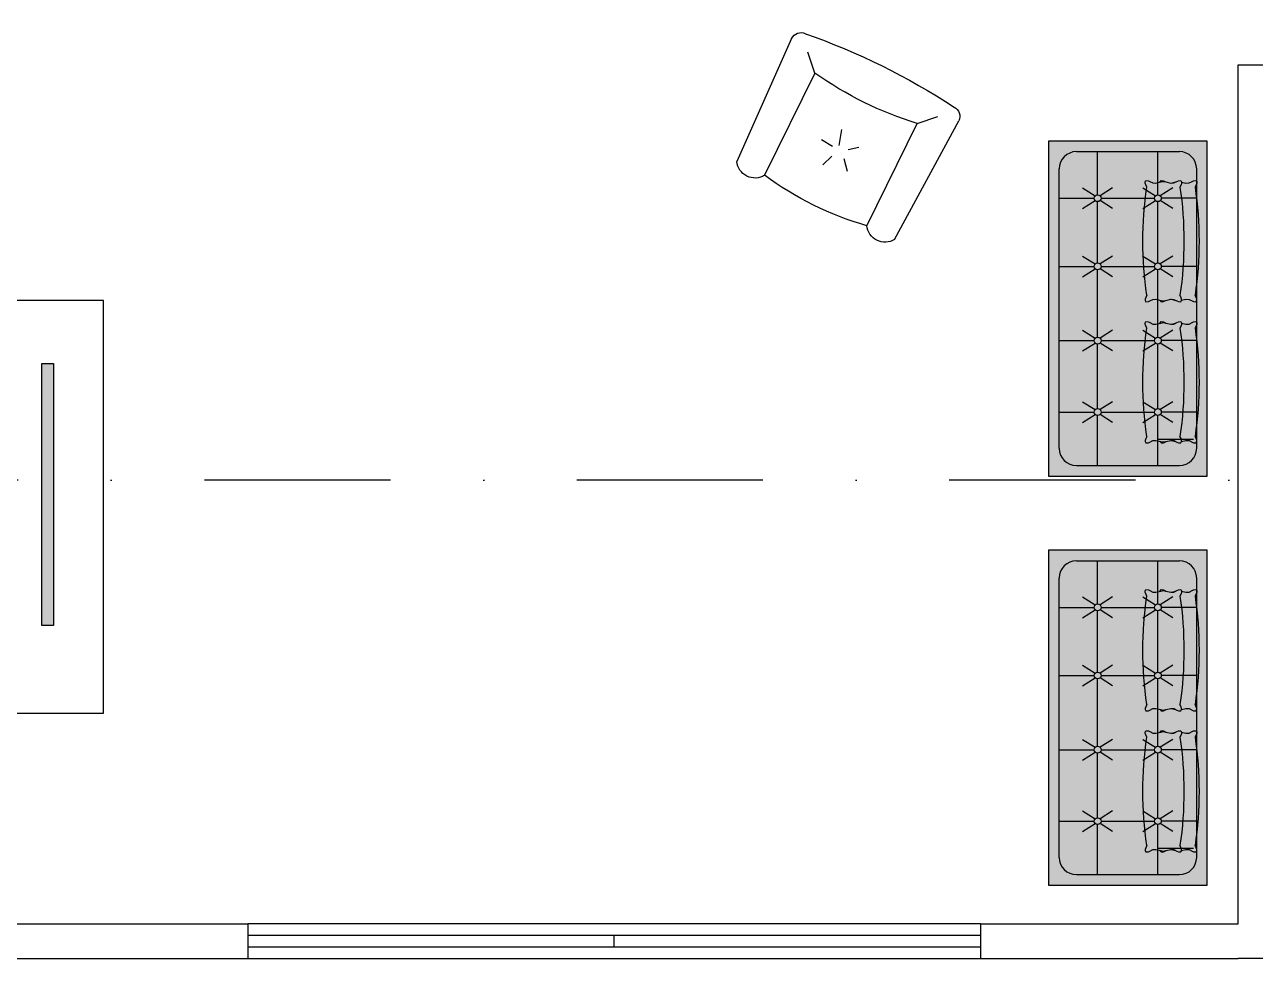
# Model space of a CAD drawing. Header units: centimetres. Extents: x 0 to 1084401, y -139216 to 99734.
# Drawn here: x 910380 to 910918, y 11583 to 11991 of the extents above; entities that cross this region are included whole.
import ezdxf

# ---------------------------------------------------------------- set-up
doc = ezdxf.new("R2010")
doc.units = ezdxf.units.CM
doc.header["$LTSCALE"] = 4
doc.linetypes.add('DASHDOT', pattern=[25.4, 12.7, -6.35, 0, -6.35])
for name, color, linetype in [('0.1', 1, 'Continuous'), ('0.2', 2, 'Continuous'), ('0.6', 6, 'Continuous'), ('AIT-LAY-HTC', 254, 'Continuous'), ('AIT-LAY-MOB', 2, 'Continuous'), ('B-CORTE', 4, 'DASHDOT')]:
    doc.layers.add(name, color=color, linetype=linetype)

# ---------------------------------------------------------------- blocks, each defined once
blk = doc.blocks.new('A$C488113EE')
at = {"layer": 'AIT-LAY-HTC'}
h = blk.add_hatch(color=252, dxfattribs=at)
h.paths.add_polyline_path([(0.6737887888205023, 0.2598102904031308), (0.6825704459604651, 0.2765291510790462), (0.686741961552741, 0.2849983556306626), (0.6874667224078621, 0.2987345476632051), (0.6802739420997739, 0.3035019179134402), (0.6732953346212014, 0.3030251787246705), (0.6635821684544965, 0.2999555357794002), (0.650774633246499, 0.2937785234166661, 0.07309790113373814), (0.03669210851637672, 0.2937785234166661), (0.02388457330826554, 0.2999555357793788), (0.01417140714167431, 0.303025178724674), (0.007192799663073401, 0.3035019179134402), (1.935492832672026e-08, 0.2987345476631766), (0.0007247802101346679, 0.2849983556305773), (0.00489629580295059, 0.276529151079064), (0.01367795294234497, 0.2598102904032693), (0.01434502991551767, 0.2418521493647141), (0.008670229668496177, 0.2176499509981973), (0.01417140714170273, 0.2172741415127106), (0.0238845733082087, 0.2142044985675007), (0.03669210851637672, 0.2080274862047311, -0.07309790113373814), (0.650774633246499, 0.2080274862047311), (0.6635821684545817, 0.2142044985675149), (0.6732953346212298, 0.2172741415127071), (0.6787965120943227, 0.2176499509982008), (0.673121711847358, 0.2418521493647923)])
h.paths.add_polyline_path([(0.6729431969841073, 0.1568624521019757), (0.6731889211572479, 0.1579104299904692), (0.6737887888205307, 0.1740592531912881), (0.6825704459608914, 0.1907781138686353), (0.6867419615527126, 0.1992473184185393), (0.687466722407919, 0.212983510451263), (0.6802739420998591, 0.2177508807015052), (0.673295334621173, 0.2172741415127035), (0.6635821684546102, 0.2142044985674225), (0.650774633246499, 0.2080274862047311, 0.07309790113373814), (0.03669210851637672, 0.2080274862047311), (0.02388457330800975, 0.2142044985675149), (0.01417140714167431, 0.2172741415127035), (0.007192799663073401, 0.2177508807015016), (1.935498517013912e-08, 0.2129835104512097), (0.0007247802101346679, 0.1992473184185464), (0.004896295803632711, 0.1907781138645781), (0.01367795294231655, 0.1740592531912384), (0.01427782060568461, 0.1579104299903022), (0.0145235447787968, 0.1568624521020041), (0.007889004141105715, 0.128567100443302), (0.004990184934939634, 0.1139869334958696), (0.007889004140992029, 0.09940676654948888), (0.01434502991563136, 0.07187275483892464), (0.01367795294231655, 0.05391461380055773), (0.004896295803007433, 0.03719575312599588), (0.0007247802100778244, 0.02872654857315027), (1.935495674842969e-08, 0.01499035654061842), (0.007192799663073401, 0.01022298629034779), (0.01417140714167431, 0.01069972547908904), (0.02388457330815186, 0.01376936842437715), (0.03669210851637672, 0.01994638078712185, 0.07309790113373545), (0.6507746332464421, 0.01994638078712896), (0.6635821684544965, 0.01376936842437715), (0.673295334621173, 0.01069972547912101), (0.6802739420997739, 0.01022298629035134), (0.6874667224079758, 0.01499035654060776), (0.6867419615527126, 0.02872654857321422), (0.6825704459602093, 0.037195753124454), (0.6737887888205591, 0.05391461380061102), (0.6731217118472728, 0.07187275483872568), (0.67957773762177, 0.09940676654861491), (0.6824765568279361, 0.1139869334959869), (0.6795777376219405, 0.1285671004419626)])
h.paths.add_polyline_path([(1.47972342017971, 0.09940676654824188), (1.482622239385847, 0.1139869334959016), (1.479723420179624, 0.1285671004441191), (1.473088879542075, 0.1568624521019331), (1.473334603715131, 0.1579104299905048), (1.473934471378499, 0.1740592531913023), (1.482716128518462, 0.1907781138678537), (1.486887644110681, 0.1992473184185357), (1.48761240496583, 0.2129835104512239), (1.480419624657742, 0.2177508807015052), (1.473441017179169, 0.2172741415127071), (1.463727851012493, 0.2142044985674971), (1.45092031580441, 0.2080274862047311, 0.07309790113373472), (0.8368377910743163, 0.2080274862047311), (0.824030255866063, 0.2142044985675149), (0.8143170896996139, 0.2172741415127071), (0.807338482221013, 0.2177508807015087), (0.8001457019128964, 0.2129835104512168), (0.8008704627681595, 0.1992473184185677), (0.8050419783593838, 0.1907781138691895), (0.8138236355002846, 0.1740592531912171), (0.8144235031635674, 0.1579104299904941), (0.8146692273367933, 0.1568624521021), (0.8080346866988748, 0.1285671004427655), (0.8051358674928224, 0.1139869334959052), (0.8080346866990453, 0.099406766548924), (0.8144907124735141, 0.07187275483867239), (0.813823635500313, 0.05391461380067852), (0.8050419783611176, 0.0371957531259568), (0.8008704627680459, 0.02872654857326751), (0.8001457019128964, 0.01499035654061132), (0.8073384822209846, 0.01022298629034424), (0.8143170896995571, 0.01069972547911746), (0.824030255866063, 0.01376936842436649), (0.8368377910743163, 0.01994638078712185, 0.07309790113373886), (1.45092031580441, 0.01994638078711475), (1.463727851012635, 0.01376936842435939), (1.473441017179084, 0.01069972547909259), (1.480419624657685, 0.01022298629034779), (1.487612404965915, 0.01499035654059711), (1.486887644110681, 0.0287265485731929), (1.482716128518149, 0.03719575312391754), (1.473934471378442, 0.05391461380053997), (1.473267394405241, 0.07187275483878253)])
h.paths.add_polyline_path([(1.47393447137847, 0.2598102904031698), (1.482716128516813, 0.2765291510777672), (1.486887644110681, 0.2849983556305773), (1.487612404965915, 0.2987345476631944), (1.480419624657742, 0.3035019179134402), (1.473441017179141, 0.303025178724674), (1.463727851012493, 0.2999555357794108), (1.45092031580441, 0.2937785234166661, 0.07309790113373472), (0.8368377910743163, 0.2937785234166661), (0.8240302558661199, 0.2999555357794215), (0.8143170896996139, 0.3030251787246669), (0.8073384822209846, 0.3035019179134402), (0.8001457019128679, 0.2987345476631909), (0.8008704627681027, 0.2849983556306235), (0.805041978361487, 0.2765291510767796), (0.8138236355002277, 0.2598102904032658), (0.8144907124734857, 0.2418521493649273), (0.8088159122264358, 0.2176499509982044), (0.8143170896996708, 0.2172741415127106), (0.8240302558662904, 0.2142044985674403), (0.8368377910743163, 0.2080274862047311, -0.07309790113373472), (1.45092031580441, 0.2080274862047311), (1.463727851012408, 0.2142044985674545), (1.473441017179113, 0.2172741415127035), (1.478942194652291, 0.2176499509981973), (1.473267394405269, 0.241852149364842)])
blk.add_line((0.01901602203514585, 0.2849983556302398), (0.01901602203514585, 0.08430472682137591))
for points in [[(0.008670229668496177, 0.2176499509981973), (0.01434502991557451, 0.2418521493648775), (0.01367795294234497, 0.2598102904031983), (0.004896295802637951, 0.276529151078666), (0.0007247802101346679, 0.2849983556305808), (1.935495674842969e-08, 0.2987345476631909), (0.007192799663073401, 0.3035019179134402), (0.01417140714167431, 0.3030251787246705), (0.02388457330826554, 0.2999555357794357), (0.03669210851637672, 0.2937785234166661)], [(0.6787965120943795, 0.2176499509981973), (0.6731217118473012, 0.2418521493648775), (0.6737887888205307, 0.2598102904031983), (0.6825704459602946, 0.2765291510786945), (0.686741961552741, 0.2849983556305808), (0.687466722407919, 0.2987345476631909), (0.6802739420998023, 0.3035019179134402), (0.6732953346212014, 0.3030251787246705), (0.6635821684546102, 0.2999555357794357), (0.650774633246499, 0.2937785234166661)], [(0.8088159122264074, 0.2176499509981973), (0.8144907124735141, 0.2418521493648775), (0.8138236355002846, 0.2598102904031983), (0.8050419783605207, 0.2765291510786945), (0.8008704627680743, 0.2849983556305808), (0.8001457019128679, 0.2987345476631909), (0.8073384822209846, 0.3035019179134402), (0.8143170896996139, 0.3030251787246705), (0.8240302558662052, 0.2999555357794357), (0.8368377910743163, 0.2937785234166661)], [(1.478942194652319, 0.2176499509981973), (1.473267394405241, 0.2418521493648775), (1.47393447137847, 0.2598102904031983), (1.482716128518177, 0.276529151078666), (1.486887644110681, 0.2849983556305808), (1.487612404965859, 0.2987345476631909), (1.480419624657742, 0.3035019179134402), (1.473441017179141, 0.3030251787246705), (1.46372785101255, 0.2999555357794357), (1.45092031580441, 0.2937785234166661)], [(0.03669210851637672, 0.01994638078712185), (0.02388457330826554, 0.0137693684243807), (0.01417140714167431, 0.01069972547908904), (0.00719279966304498, 0.01022298629034779), (1.935495674842969e-08, 0.01499035654056868), (0.0007247802101346679, 0.02872654857317869), (0.004896295802637951, 0.03719575312509349), (0.01367795294234497, 0.05391461380056128), (0.01434502991557451, 0.071872754838882), (0.007889004141048872, 0.09940676654894176), (0.004990184934939634, 0.1139869334958981), (0.007889004141048872, 0.1285671004428544), (0.01434502991557451, 0.1561011121529425), (0.01367795294234497, 0.1740592531912348), (0.004896295802637951, 0.1907781138667595), (0.0007247802101346679, 0.1992473184186174), (1.935495674842969e-08, 0.2129835104512274), (0.007192799663073401, 0.2177508807015052), (0.01417140714167431, 0.2172741415127071), (0.02388457330826554, 0.2142044985674723), (0.03669210851637672, 0.2080274862047311)], [(0.6507746332464706, 0.01994638078712185), (0.6635821684546102, 0.0137693684243807), (0.6732953346212014, 0.01069972547911746), (0.6802739420998023, 0.01022298629034779), (0.687466722407919, 0.01499035654059711), (0.686741961552741, 0.02872654857320711), (0.6825704459602946, 0.03719575312509349), (0.6737887888205307, 0.05391461380058971), (0.6731217118473012, 0.07187275483891042), (0.6795777376217984, 0.09940676654897018), (0.6824765568279361, 0.1139869334959265), (0.6795777376217984, 0.1285671004428544), (0.6731217118473012, 0.1561011121529425), (0.6737887888205307, 0.1740592531912348), (0.6825704459602946, 0.1907781138667595), (0.686741961552741, 0.1992473184186174), (0.687466722407919, 0.2129835104512274), (0.6802739420998023, 0.2177508807015052), (0.6732953346212014, 0.2172741415127071), (0.6635821684546102, 0.2142044985674723), (0.650774633246499, 0.2080274862047311)], [(0.8368377910743163, 0.01994638078712185), (0.8240302558662052, 0.0137693684243807), (0.8143170896996139, 0.01069972547911746), (0.8073384822209846, 0.01022298629034779), (0.8001457019128679, 0.01499035654059711), (0.8008704627680743, 0.02872654857320711), (0.8050419783605207, 0.03719575312509349), (0.8138236355002846, 0.05391461380058971), (0.8144907124735141, 0.07187275483891042), (0.8080346866989885, 0.09940676654897018), (0.8051358674928792, 0.1139869334959265), (0.8080346866989885, 0.1285671004428544), (0.8144907124735141, 0.1561011121529425), (0.8138236355002846, 0.1740592531912348), (0.8050419783605207, 0.1907781138667595), (0.8008704627680743, 0.1992473184186174), (0.8001457019128679, 0.2129835104512274), (0.8073384822209846, 0.2177508807015052), (0.8143170896996139, 0.2172741415127071), (0.8240302558662052, 0.2142044985674723), (0.8368377910743163, 0.2080274862047311)], [(1.45092031580441, 0.01994638078712185), (1.46372785101255, 0.0137693684243807), (1.473441017179141, 0.01069972547908904), (1.480419624657742, 0.01022298629034779), (1.487612404965859, 0.01499035654056868), (1.486887644110681, 0.02872654857317869), (1.482716128518177, 0.03719575312509349), (1.47393447137847, 0.05391461380056128), (1.473267394405241, 0.071872754838882), (1.479723420179738, 0.09940676654894176), (1.482622239385876, 0.1139869334958981), (1.479723420179738, 0.1285671004428544), (1.473267394405241, 0.1561011121529425), (1.47393447137847, 0.1740592531912348), (1.482716128518177, 0.1907781138667595), (1.486887644110681, 0.1992473184186174), (1.487612404965859, 0.2129835104512274), (1.480419624657742, 0.2177508807015052), (1.473441017179141, 0.2172741415127071), (1.46372785101255, 0.2142044985674723), (1.45092031580441, 0.2080274862047311)], [(0.01427782060562777, 0.1558144742132477), (0.01434502991557451, 0.1576237920508454), (0.00792175467040579, 0.1850181275128371)], [(0.6731889211572479, 0.1558144742132761), (0.6731217118473012, 0.1576237920508738), (0.6795449870925268, 0.1850181275128371)], [(0.8144235031635674, 0.1558144742132761), (0.8144907124735141, 0.1576237920508738), (0.8080674372282886, 0.1850181275128371)], [(1.473334603715159, 0.1558144742132477), (1.473267394405241, 0.1576237920508454), (1.479690669650381, 0.1850181275128371)], [(0.008670229668496177, 0.09607495320559067), (0.00719279966304498, 0.09597402350228279), (1.935495674842969e-08, 0.1007413937525321), (0.0007247802101346679, 0.1144775857851705), (0.004896295802637951, 0.1229467903370285), (0.00792175467040579, 0.1287067766909793)], [(0.6787965120943795, 0.09607495320559067), (0.6802739420998023, 0.09597402350228279), (0.687466722407919, 0.1007413937525605), (0.686741961552741, 0.1144775857851705), (0.6825704459602946, 0.1229467903370285), (0.6795449870925268, 0.1287067766909793)], [(0.8088159122264074, 0.09607495320559067), (0.8073384822209846, 0.09597402350228279), (0.8001457019128679, 0.1007413937525605), (0.8008704627680743, 0.1144775857851705), (0.8050419783605207, 0.1229467903370285), (0.8080674372282886, 0.1287067766909793)], [(1.478942194652319, 0.09607495320559067), (1.480419624657742, 0.09597402350228279), (1.487612404965859, 0.1007413937525321), (1.486887644110681, 0.1144775857851705), (1.482716128518177, 0.1229467903370285), (1.479690669650381, 0.1287067766909793)]]:
    blk.add_lwpolyline(points)
for centre, radius, start, end in [((0.3437333708814378, -1.795205175731365), 2.111427770988389, 81.63846911779682, 98.36153088219987), ((1.143879053439349, -1.795205175731365), 2.111427770988389, 81.63846911779682, 98.36153088219987), ((0.3437333708814378, -1.880956212943328), 2.111427770988389, 81.63846911779682, 98.36153088219987), ((1.143879053439349, -1.880956212943328), 2.111427770988389, 81.63846911779682, 98.36153088219987), ((0.3437333708814663, 2.108930079935124), 2.111427770988327, 261.6384691177968, 278.3615308822032), ((1.143879053439349, 2.108930079935096), 2.111427770988327, 261.6384691177968, 278.3615308822032)]:
    blk.add_arc(centre, radius, start, end)
blk = doc.blocks.new('A$C5116721E')
at = {"layer": 'AIT-LAY-HTC'}
blk.add_hatch(color=252, dxfattribs=at).paths.add_polyline_path([(1.859999996661494, 0.8600000239219776), (-0.04000000333849907, 0.8600000239219776), (-0.04000000333849926, -0.03999997607780792), (1.859999996661494, -0.03999997607780777)])
h = blk.add_hatch(color=255, dxfattribs=at)
edge = h.paths.add_edge_path()
edge.add_line((1.799999996661512, 0.5822222461448945), (1.555121407617008, 0.5822222461447808))
edge.add_ellipse((1.535815036425873, 0.5822222461447808), major_axis=(-0.01365166598936922, 0.01365166598936922), ratio=0.999999999998086, start_angle=225.0000000000549, end_angle=314.9999999999452)
edge.add_line((1.535815036425873, 0.6015286173359158), (1.535815036425873, 0.8000000239219904))
edge.add_line((1.535815036425873, 0.8000000239219904), (1.702222218883691, 0.800000023921978))
edge.add_ellipse((1.702222218883691, 0.7022222461441299), major_axis=(-0.06913932971606143, 0.0691393297160614), ratio=0.9999999999999098, start_angle=225.0000000000026, end_angle=314.99999999999744, ccw=False)
edge.add_line((1.799999996661512, 0.7022222461441299), (1.799999996661512, 0.5822222461448945))
edge = h.paths.add_edge_path()
edge.add_ellipse((1.535815036425873, 0.5822222461447808), major_axis=(0.01365166598936034, 0.01365166598936034), ratio=0.9999999999993872, start_angle=45.00000000001755, end_angle=134.9999999999824)
edge.add_line((1.516508665234738, 0.5822222461447808), (1.16865360728633, 0.5822222461447808))
edge.add_ellipse((1.149347236095196, 0.5822222461447808), major_axis=(0.0136516659893573, 0.0136516659893573), ratio=0.9999999999998321, start_angle=314.9999999999952, end_angle=405.0000000000048)
edge.add_line((1.149347236095196, 0.6015286173359158), (1.149347236095196, 0.8000000239220171))
edge.add_line((1.149347236095196, 0.8000000239220171), (1.535815036425873, 0.8000000239219904))
edge.add_line((1.535815036425873, 0.8000000239219904), (1.535815036425873, 0.6015286173359158))
edge = h.paths.add_edge_path()
edge.add_ellipse((1.535815036425873, 0.2400000239223772), major_axis=(0.01365166598936034, 0.01365166598936034), ratio=0.9999999999993872, start_angle=45.00000000001755, end_angle=134.9999999999824)
edge.add_line((1.516508665234738, 0.2400000239223772), (1.16865360728633, 0.2400000239223772))
edge.add_ellipse((1.149347236095196, 0.2400000239223772), major_axis=(0.01365166598935641, 0.01365166598935641), ratio=0.9999999999999623, start_angle=314.9999999999989, end_angle=405.000000000001)
edge.add_line((1.149347236095196, 0.2593063951135122), (1.149347236095196, 0.5629158749536476))
edge.add_ellipse((1.149347236095196, 0.5822222461447808), major_axis=(-0.01365166598935641, 0.01365166598935641), ratio=0.9999999999998702, start_angle=134.9999999999963, end_angle=225.0000000000037)
edge.add_line((1.16865360728633, 0.5822222461447808), (1.516508665234738, 0.5822222461447808))
edge.add_ellipse((1.535815036425873, 0.5822222461447808), major_axis=(0.01365166598935641, 0.01365166598935641), ratio=0.9999999999998701, start_angle=134.9999999999963, end_angle=225.0000000000037)
edge.add_line((1.535815036425873, 0.5629158749536476), (1.535815036425873, 0.2593063951135122))
edge = h.paths.add_edge_path()
edge.add_line((1.535815036425845, 0.02000002392218292), (1.149347236095196, 0.02000002392212785))
edge.add_line((1.149347236095196, 0.02000002392212785), (1.149347236095196, 0.2206936527312422))
edge.add_ellipse((1.149347236095196, 0.2400000239223772), major_axis=(-0.01365166598935641, 0.01365166598935642), ratio=0.999999999999962, start_angle=134.9999999999989, end_angle=225.0000000000011)
edge.add_line((1.16865360728633, 0.2400000239223772), (1.516508665234738, 0.2400000239223772))
edge.add_ellipse((1.535815036425873, 0.2400000239223772), major_axis=(0.01365166598935641, 0.01365166598935641), ratio=0.9999999999999623, start_angle=134.9999999999989, end_angle=225.0000000000011)
edge.add_line((1.535815036425873, 0.2206936527312422), (1.535815036425845, 0.02000002392218292))
edge = h.paths.add_edge_path()
edge.add_ellipse((1.702222218883691, 0.1177778017000559), major_axis=(0.06913932971610161, 0.06913932971610162), ratio=0.9999999999993285, start_angle=225.0000000000192, end_angle=314.9999999999808, ccw=False)
edge.add_line((1.702222218883691, 0.02000002392220779), (1.535815036425873, 0.02000002392218292))
edge.add_line((1.535815036425873, 0.02000002392218292), (1.535815036425873, 0.2206936527312422))
edge.add_ellipse((1.535815036425873, 0.2400000239223772), major_axis=(0.01365166598935001, 0.01365166598935001), ratio=0.999999999999428, start_angle=225.0000000000164, end_angle=314.9999999999836)
edge.add_line((1.55512140761698, 0.2400000239223772), (1.799999996661569, 0.2400000239224909))
edge.add_line((1.799999996661569, 0.2400000239224909), (1.799999996661569, 0.1177778017000861))
edge = h.paths.add_edge_path()
edge.add_line((1.799999996661569, 0.2400000239224909), (1.555121407617008, 0.2400000239223772))
edge.add_ellipse((1.535815036425873, 0.2400000239223772), major_axis=(-0.0136516659893701, 0.0136516659893701), ratio=0.9999999999979559, start_angle=225.0000000000586, end_angle=314.9999999999415)
edge.add_line((1.535815036425873, 0.2593063951135122), (1.535815036425873, 0.5629158749536476))
edge.add_ellipse((1.535815036425873, 0.5822222461447808), major_axis=(0.01365166598934875, 0.01365166598934875), ratio=0.9999999999995202, start_angle=225.0000000000138, end_angle=314.9999999999862)
edge.add_line((1.55512140761698, 0.5822222461447808), (1.799999996661512, 0.5822222461448945))
edge.add_line((1.799999996661512, 0.5822222461448945), (1.799999996661569, 0.2400000239224909))
edge = h.paths.add_edge_path()
edge.add_line((1.130040864904061, 0.5822222461447808), (0.747700340104501, 0.5822222461447808))
edge.add_ellipse((0.728393968913366, 0.5822222461447808), major_axis=(0.0136516659893573, 0.0136516659893573), ratio=0.9999999999998321, start_angle=314.9999999999952, end_angle=405.0000000000048)
edge.add_line((0.728393968913366, 0.6015286173359158), (0.7283939689133376, 0.8000000239220473))
edge.add_line((0.7283939689133376, 0.8000000239220473), (1.149347236095196, 0.8000000239220171))
edge.add_line((1.149347236095196, 0.8000000239220171), (1.149347236095196, 0.6015286173359158))
edge.add_ellipse((1.149347236095196, 0.5822222461447808), major_axis=(-0.01365166598935729, 0.0136516659893573), ratio=0.9999999999998321, start_angle=-45.0000000000048, end_angle=45.0000000000048)
edge = h.paths.add_edge_path()
edge.add_ellipse((1.149347236095196, 0.2400000239223772), major_axis=(-0.01365166598935641, 0.01365166598935642), ratio=0.999999999999962, start_angle=-45.00000000000109, end_angle=45.00000000000109)
edge.add_line((1.130040864904061, 0.2400000239223772), (0.747700340104501, 0.2400000239223772))
edge.add_ellipse((0.728393968913366, 0.2400000239223772), major_axis=(0.01365166598935641, 0.01365166598935641), ratio=0.9999999999999623, start_angle=314.9999999999989, end_angle=405.000000000001)
edge.add_line((0.728393968913366, 0.2593063951135122), (0.728393968913366, 0.5629158749536476))
edge.add_ellipse((0.728393968913366, 0.5822222461447808), major_axis=(-0.01365166598935641, 0.01365166598935641), ratio=0.9999999999998702, start_angle=134.9999999999963, end_angle=225.0000000000037)
edge.add_line((0.747700340104501, 0.5822222461447808), (1.130040864904061, 0.5822222461447808))
edge.add_ellipse((1.149347236095196, 0.5822222461447808), major_axis=(0.01365166598935641, 0.01365166598935641), ratio=0.9999999999998701, start_angle=134.9999999999963, end_angle=225.0000000000037)
edge.add_line((1.149347236095196, 0.5629158749536476), (1.149347236095196, 0.2593063951135122))
edge = h.paths.add_edge_path()
edge.add_line((1.149347236095196, 0.02000002392212785), (0.7283939689133376, 0.02000002392206746))
edge.add_line((0.7283939689133376, 0.02000002392206746), (0.728393968913366, 0.2206936527312422))
edge.add_ellipse((0.728393968913366, 0.2400000239223772), major_axis=(-0.01365166598935641, 0.01365166598935642), ratio=0.999999999999962, start_angle=134.9999999999989, end_angle=225.0000000000011)
edge.add_line((0.747700340104501, 0.2400000239223772), (1.130040864904061, 0.2400000239223772))
edge.add_ellipse((1.149347236095196, 0.2400000239223772), major_axis=(0.01365166598935641, 0.01365166598935641), ratio=0.9999999999999623, start_angle=134.9999999999989, end_angle=225.0000000000011)
edge.add_line((1.149347236095196, 0.2206936527312422), (1.149347236095196, 0.02000002392212785))
edge = h.paths.add_edge_path()
edge.add_line((0.7283939689133376, 0.02000002392206746), (0.3232453748628643, 0.02000002392200884))
edge.add_line((0.3232453748628643, 0.02000002392200884), (0.3232453748628643, 0.2206936527312404))
edge.add_ellipse((0.3232453748628643, 0.2400000239223754), major_axis=(-0.01365166598935641, 0.01365166598935642), ratio=0.999999999999962, start_angle=134.9999999999989, end_angle=225.0000000000064)
edge.add_line((0.3425517460539993, 0.2400000239223772), (0.7090875977222311, 0.2400000239223772))
edge.add_ellipse((0.728393968913366, 0.2400000239223772), major_axis=(0.01365166598935641, 0.01365166598935641), ratio=0.9999999999999623, start_angle=134.9999999999989, end_angle=225.0000000000011)
edge.add_line((0.728393968913366, 0.2206936527312422), (0.7283939689133376, 0.02000002392206746))
edge = h.paths.add_edge_path()
edge.add_ellipse((0.728393968913366, 0.2400000239223772), major_axis=(-0.01365166598935641, 0.01365166598935642), ratio=0.999999999999962, start_angle=-45.00000000000109, end_angle=45.00000000000109)
edge.add_line((0.7090875977222311, 0.2400000239223772), (0.3425517460539993, 0.2400000239223772))
edge.add_ellipse((0.3232453748628643, 0.2400000239223754), major_axis=(-0.01365166598936922, 0.01365166598936922), ratio=0.999999999998086, start_angle=225.0000000000601, end_angle=314.9999999999452)
edge.add_line((0.3232453748628643, 0.2593063951135104), (0.3232453748628643, 0.5629158749536458))
edge.add_ellipse((0.3232453748628643, 0.582222246144779), major_axis=(0.01365166598935553, 0.01365166598935553), ratio=0.9999999999999998, start_angle=225, end_angle=315.0000000000053)
edge.add_line((0.3425517460539993, 0.5822222461447808), (0.7090875977222311, 0.5822222461447808))
edge.add_ellipse((0.728393968913366, 0.5822222461447808), major_axis=(0.01365166598935641, 0.01365166598935641), ratio=0.9999999999998701, start_angle=134.9999999999963, end_angle=225.0000000000037)
edge.add_line((0.728393968913366, 0.5629158749536476), (0.728393968913366, 0.2593063951135122))
edge = h.paths.add_edge_path()
edge.add_ellipse((0.728393968913366, 0.5822222461447808), major_axis=(-0.01365166598935729, 0.0136516659893573), ratio=0.9999999999998321, start_angle=-45.0000000000048, end_angle=45.0000000000048)
edge.add_line((0.7090875977222311, 0.5822222461447808), (0.3425517460539993, 0.5822222461447808))
edge.add_ellipse((0.3232453748628643, 0.582222246144779), major_axis=(-0.01365166598936922, 0.01365166598936922), ratio=0.999999999998086, start_angle=225.0000000000601, end_angle=314.9999999999452)
edge.add_line((0.3232453748628643, 0.601528617335914), (0.3232453748628643, 0.8000000239220757))
edge.add_line((0.3232453748628643, 0.8000000239220757), (0.7283939689133376, 0.8000000239220473))
edge.add_line((0.7283939689133376, 0.8000000239220473), (0.728393968913366, 0.6015286173359158))
edge = h.paths.add_edge_path()
edge.add_ellipse((0.3232453748628643, 0.582222246144779), major_axis=(-0.01365166598935729, 0.0136516659893573), ratio=0.9999999999998321, start_angle=-45.0000000000048, end_angle=45.0000000000048)
edge.add_line((0.3039390036717293, 0.582222246144779), (0.0199999966615394, 0.5822222461446653))
edge.add_line((0.0199999966615394, 0.5822222461446653), (0.0199999966615394, 0.7022222461442116))
edge.add_ellipse((0.1177777744393893, 0.7022222461442418), major_axis=(-0.06913932971607029, 0.06913932971607029), ratio=0.999999999999944, start_angle=-45.00000000000148, end_angle=45.00000000001933, ccw=False)
edge.add_line((0.1177777744393893, 0.8000000239220899), (0.3232453748628643, 0.8000000239220757))
edge.add_line((0.3232453748628643, 0.8000000239220757), (0.3232453748628643, 0.601528617335914))
edge = h.paths.add_edge_path()
edge.add_ellipse((0.3232453748628643, 0.2400000239223754), major_axis=(-0.01365166598935641, 0.01365166598935642), ratio=0.999999999999962, start_angle=-45.00000000000109, end_angle=45.00000000000109)
edge.add_line((0.3039390036717293, 0.2400000239223754), (0.01999999666151098, 0.2400000239223754))
edge.add_line((0.01999999666151098, 0.2400000239223754), (0.0199999966615394, 0.5822222461446653))
edge.add_line((0.0199999966615394, 0.5822222461446653), (0.3039390036717293, 0.582222246144779))
edge.add_ellipse((0.3232453748628643, 0.582222246144779), major_axis=(0.01365166598935641, 0.01365166598935641), ratio=0.9999999999998701, start_angle=134.9999999999963, end_angle=225.0000000000037)
edge.add_line((0.3232453748628643, 0.5629158749536458), (0.3232453748628643, 0.2593063951135104))
edge = h.paths.add_edge_path()
edge.add_line((0.3232453748628643, 0.02000002392200884), (0.1177777744393893, 0.02000002392197864))
edge.add_ellipse((0.1177777744393609, 0.1177778016998268), major_axis=(-0.06913932971607709, 0.06913932971607709), ratio=0.9999999999997476, start_angle=44.999999999989484, end_angle=135.0000000000094, ccw=False)
edge.add_line((0.01999999666151098, 0.117777801699857), (0.01999999666151098, 0.2400000239223754))
edge.add_line((0.01999999666151098, 0.2400000239223754), (0.3039390036717293, 0.2400000239223754))
edge.add_ellipse((0.3232453748628643, 0.2400000239223754), major_axis=(0.01365166598935641, 0.01365166598935641), ratio=0.9999999999999623, start_angle=134.9999999999989, end_angle=225.0000000000011)
edge.add_line((0.3232453748628643, 0.2206936527312404), (0.3232453748628643, 0.02000002392200884))
for p, q in [((0.1177777744393893, 0.8000000239220899), (1.702222218883691, 0.800000023921978)), ((0.3232453748628643, 0.8000000239219762), (0.3232453748628643, 0.6015286173359993)), ((0.7283939689133376, 0.800000023921978), (0.728393968913366, 0.601528617336001)), ((1.149347236095196, 0.800000023921978), (1.149347236095196, 0.601528617336001)), ((1.535815036425845, 0.800000023921978), (1.535815036425873, 0.601528617336001)), ((0.0199999966615394, 0.7022222461442116), (0.01999999666151098, 0.117777801699857)), ((1.799999996661512, 0.7022222461440997), (1.799999996661569, 0.1177778017000861)), ((0.2645115360323587, 0.6670889080882443), (0.3095937088734786, 0.5958739121341079)), ((0.3819792136933415, 0.6670889080882443), (0.3368970408522216, 0.5958739121341079)), ((0.6696601300828604, 0.6670889080882461), (0.7147423029239803, 0.5958739121341097)), ((0.6696601300828604, 0.6670889080882461), (0.7147423029239803, 0.5958739121341097)), ((0.7871278077438433, 0.6670889080882461), (0.7420456349027234, 0.5958739121341097)), ((0.7871278077438433, 0.6670889080882461), (0.7420456349027234, 0.5958739121341097)), ((1.090613397264718, 0.6670889080882461), (1.135695570105838, 0.5958739121341097)), ((1.208081074925701, 0.6670889080882461), (1.162998902084581, 0.5958739121341097)), ((1.477081197595368, 0.6670889080882461), (1.522163370436516, 0.5958739121341097)), ((1.594548875256379, 0.6670889080882461), (1.549466702415231, 0.5958739121341097)), ((0.01999999666151098, 0.5822222461446653), (0.3039390036717293, 0.582222246144779)), ((0.2645115360323587, 0.4973555842014559), (0.3095937088734786, 0.5685705801554501)), ((0.3232453748628643, 0.5629158749537009), (0.3232453748628643, 0.259306395113482)), ((0.3819792136933415, 0.4973555842014559), (0.3368970408522216, 0.5685705801554501)), ((0.3425517460539993, 0.5822222461447808), (0.7090875977222311, 0.5822222461447808)), ((0.6696601300828604, 0.4973555842014576), (0.7147423029239803, 0.5685705801554519)), ((0.6696601300828604, 0.4973555842014576), (0.7147423029239803, 0.5685705801554519)), ((0.728393968913366, 0.5629158749537027), (0.728393968913366, 0.2593063951134837)), ((0.7871278077438433, 0.4973555842014576), (0.7420456349027234, 0.5685705801554519)), ((0.7871278077438433, 0.4973555842014576), (0.7420456349027234, 0.5685705801554519)), ((0.747700340104501, 0.5822222461447808), (1.130040864904061, 0.5822222461447808)), ((1.090613397264718, 0.4973555842014576), (1.135695570105838, 0.5685705801554519)), ((1.149347236095196, 0.5629158749537027), (1.149347236095196, 0.2593063951134837)), ((1.208081074925701, 0.4973555842014576), (1.162998902084581, 0.5685705801554519)), ((1.16865360728633, 0.5822222461447808), (1.516508665234738, 0.5822222461447808)), ((1.477081197595368, 0.4973555842014576), (1.522163370436516, 0.5685705801554519)), ((1.535815036425873, 0.5629158749537027), (1.535815036425873, 0.2593063951134837)), ((1.594548875256379, 0.4973555842014576), (1.549466702415231, 0.5685705801554519)), ((1.555121407617008, 0.5822222461447808), (1.799999996661569, 0.5822222461448945)), ((0.2645115360323587, 0.3248666858658407), (0.3095937088734786, 0.2536516899117043)), ((0.3819792136933415, 0.3248666858658407), (0.3368970408522216, 0.2536516899117043)), ((0.6696601300828604, 0.3248666858658424), (0.7147423029239803, 0.2536516899117061)), ((0.7871278077438433, 0.3248666858658424), (0.7420456349027234, 0.2536516899117061)), ((1.090613397264718, 0.3248666858658424), (1.135695570105838, 0.2536516899117061)), ((1.208081074925701, 0.3248666858658424), (1.162998902084581, 0.2536516899117061)), ((1.477081197595368, 0.3248666858658424), (1.522163370436516, 0.2536516899117061)), ((1.594548875256379, 0.3248666858658424), (1.549466702415231, 0.2536516899117061)), ((0.01999999666151098, 0.2400000239223754), (0.3039390036717293, 0.2400000239223754)), ((0.2645115360323587, 0.1551333619789386), (0.3095937088734786, 0.2263483579330465)), ((0.3232453748628643, 0.02000002392243339), (0.3232453748628643, 0.2206936527312973)), ((0.3819792136933415, 0.1551333619789386), (0.3368970408522216, 0.2263483579330465)), ((0.3425517460539993, 0.2400000239223772), (0.7090875977222311, 0.2400000239223772)), ((0.6696601300828604, 0.1551333619789403), (0.7147423029239803, 0.2263483579330483)), ((0.7283939689133376, 0.02000002392243516), (0.728393968913366, 0.220693652731299)), ((0.7871278077438433, 0.1551333619789403), (0.7420456349027234, 0.2263483579330483)), ((0.747700340104501, 0.2400000239223772), (1.130040864904061, 0.2400000239223772)), ((1.090613397264718, 0.1551333619789403), (1.135695570105838, 0.2263483579330483)), ((1.149347236095196, 0.02000002392243516), (1.149347236095196, 0.220693652731299)), ((1.208081074925701, 0.1551333619789403), (1.162998902084581, 0.2263483579330483)), ((1.16865360728633, 0.2400000239223772), (1.516508665234738, 0.2400000239223772)), ((1.477081197595368, 0.1551333619789403), (1.522163370436516, 0.2263483579330483)), ((1.535815036425873, 0.02000002392243516), (1.535815036425873, 0.220693652731299)), ((1.594548875256379, 0.1551333619789403), (1.549466702415231, 0.2263483579330483)), ((1.555121407617008, 0.2400000239223772), (1.799999996661569, 0.2400000239224909)), ((0.1177777744393893, 0.02000002392197864), (1.702222218883691, 0.02000002392220779))]:
    blk.add_line(p, q)
blk.add_lwpolyline([(1.859999996661494, 0.8600000239219776), (-0.04000000333849907, 0.8600000239219776), (-0.04000000333849926, -0.03999997607780792), (1.859999996661494, -0.03999997607780777)], close=True)
for centre in [(0.3232453748628643, 0.582222246144779), (0.728393968913366, 0.5822222461447808), (0.728393968913366, 0.5822222461447808), (1.149347236095196, 0.5822222461447808), (1.535815036425873, 0.5822222461447808), (0.3232453748628643, 0.2400000239223754), (0.728393968913366, 0.2400000239223772), (1.149347236095196, 0.2400000239223772), (1.535815036425873, 0.2400000239223772)]:
    blk.add_circle(centre, 0.01930637119113462)
for centre, start, end in [((0.1177777744393893, 0.7022222461442116), 90, 180), ((1.702222218883691, 0.7022222461440997), 0, 89.99999999999675), ((0.1177777744393609, 0.117777801699857), 180, 270), ((1.702222218883691, 0.1177778017000861), 270.0000000000032, 0)]:
    blk.add_arc(centre, 0.09777777777784902, start, end)
at = {"extrusion": (0, 0, -1), "zscale": -1, "rotation": 180}
blk.add_blockref('A$C488113EE', (-0.1485327096885669, 0.3229864360853423), dxfattribs=at)
blk = doc.blocks.new('Poltrona08')
for p, q in [((-49.37355434940944, -15.72616752609145), (-49.37355434940944, 39.27383247390898)), ((5.626445650590281, 39.27383247390898), (5.626445650590281, -15.72616752609145)), ((-20.37521952551106, 13.07900181849368), (-18.02898095166735, 20.58190801911918)), ((-29.2909328934294, 16.36152345113095), (-25.06770044392762, 13.07900181849368)), ((-25.06770044392762, 8.389687141740989), (-29.2909328934294, 3.700372464987946)), ((-19.43672258768149, 6.982894097625572), (-17.27983121032299, 1.207633293280477)), ((-17.55973248275292, 11.20327594779246), (-11.45950615759236, 11.67220877437826))]:
    blk.add_line(p, q)
for points in [[(-64.37355434940893, -15.72616752609145), (-66.8735543494095, 49.27383247390912)], [(23.12644565059071, 49.27383247390912), (20.62644565059085, -15.72616752609145)], [(-49.37355434940943, 39.27383247390898), (-56.87355434940936, 46.77383247390891)], [(5.626445650590281, 39.27383247390898), (13.12644565059021, 46.77383247390891)]]:
    blk.add_lwpolyline(points)
for centre, radius, start, end in [((-61.87355434940979, 49.27383247390912), 4.999999999999893, 89.99999999999795, 179.9999999999999), ((-21.87355434940922, -276.1504985630796), 332.8366544436498, 83.0975626029274, 96.90243739707266), ((18.12644565059099, 49.27383247390912), 4.999999999999893, 0, 90.00000000000203), ((-21.87355434940922, 208.7364681285423), 171.6794538755731, 260.782525588539, 279.2174744114608), ((-56.87355434940866, -11.05950085942512), 8.833333333333096, 211.8907918018441, 328.1092081981547), ((-21.87355434940887, 134.2738324739405), 152.5000000000315, 259.6111421845325, 280.3888578154674), ((13.12644565059056, -11.05950085942476), 8.833333333333284, 211.8907918018461, 328.1092081981539)]:
    blk.add_arc(centre, radius, start, end)

msp = doc.modelspace()

# ---------------------------------------------------------------- hatches: boundary and pattern name
at = {"layer": '0.2', "true_color": 0x000000}
h = msp.add_hatch(color=18, dxfattribs=at)
h.dxf.hatch_style = 1
h.paths.add_polyline_path([(910392.8946092643, 11791.69509158889), (910387.7826785515, 11791.69509158889), (910387.7826785515, 11728.27073715042), (910392.8946092643, 11728.27073715042)])
h.paths.add_polyline_path([(910392.8946092643, 11842.62534262534), (910387.7826785515, 11842.62534262534), (910387.7826785515, 11791.69509158889), (910392.8946092643, 11791.69509158889)])

# ---------------------------------------------------------------- linework, layer by layer
at = {"layer": '0.1'}
for p, q in [((910797.7346801863, 11598.01251930816), (910477.7346801864, 11598.01251930816)), ((910477.7346801864, 11583.01251930816), (910797.7346801863, 11583.01251930816))]:
    msp.add_line(p, q, dxfattribs=at)
at = {"layer": '0.2'}
for p, q in [((910797.7346801863, 11593.01251930816), (910477.7346801864, 11593.01251930816)), ((910637.7346801861, 11588.01251930816), (910637.7346801864, 11593.01251930816)), ((910477.7346801864, 11588.01251930816), (910797.7346801863, 11588.01251930816))]:
    msp.add_line(p, q, dxfattribs=at)
for points in [[(910369.7088715008, 11870.07001700319), (910369.7088715008, 11690.07001700319), (910414.7088715008, 11690.07001700319), (910414.7088715008, 11870.07001700319)], [(910387.7826785515, 11842.62534262534), (910392.8946092643, 11842.62534262534), (910392.8946092643, 11728.27073715042), (910387.7826785515, 11728.27073715042)]]:
    msp.add_lwpolyline(points, close=True, dxfattribs=at)
at = {"layer": '0.6'}
for p, q in [((910477.7346801863, 11598.01251930816), (910477.7346801863, 11583.01251930816)), ((910797.7346801863, 11598.01251930816), (910797.7346801863, 11583.01251930816))]:
    msp.add_line(p, q, dxfattribs=at)
for points in [[(910910.2346801863, 11598.01251930816), (910910.2346801863, 11973.01251930816), (911150.2346801863, 11973.01251930816)], [(910365.2346801863, 11598.01251930816), (910477.7346801863, 11598.01251930816)], [(910797.7346801863, 11598.01251930816), (910910.2346801863, 11598.01251930816)], [(910365.2346801863, 11583.01251930816), (910477.7346801863, 11583.01251930816)], [(910797.7346801863, 11583.01251930816), (910910.2346801863, 11583.01251930816)], [(910980.2346801863, 11583.01251930816), (910910.2346801863, 11583.01251930816)]]:
    msp.add_lwpolyline(points, dxfattribs=at)
at = {"layer": 'B-CORTE', "ltscale": 1.6}
msp.add_line((913793.2125947423, 11791.69509158889), (900484.8674224017, 11791.69509158889), dxfattribs=at)

# ---------------------------------------------------------------- block references
at = {"layer": '0.2', "xscale": -0.904434194830291, "yscale": 0.9044341948302909, "zscale": 0.904434194830291, "rotation": 333.7540433941147}
msp.add_blockref('Poltrona08', (910714.260980431, 11935.27706023328), dxfattribs=at)
at = {"layer": 'AIT-LAY-MOB', "ltscale": 3, "xscale": 76.9572947381365, "yscale": 76.9572947381365, "zscale": 76.9572947381365, "rotation": 90}
for p in [(910893.6353705043, 11796.55485390743), (910893.6353705043, 11618.01020638823)]:
    msp.add_blockref('A$C5116721E', p, dxfattribs=at)

doc.saveas('drawing.dxf')
